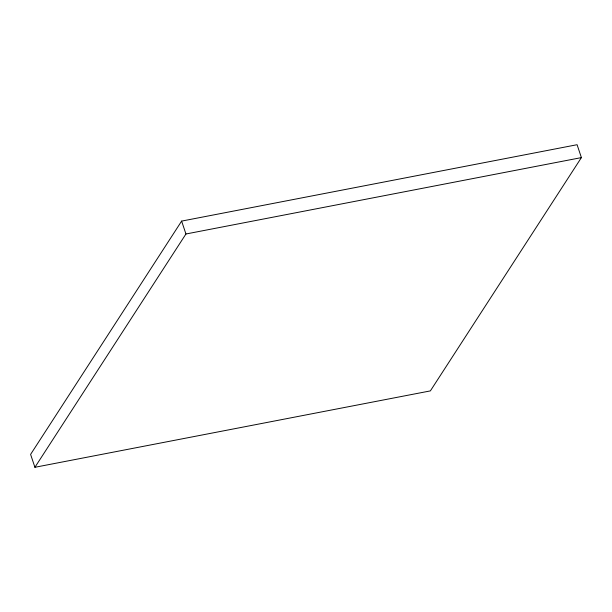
<?xml version="1.0" encoding="UTF-8"?>
<svg xmlns="http://www.w3.org/2000/svg" width="612" height="612" viewBox="0 0 612 612"><rect width="100%" height="100%" fill="white"/><g stroke="black" fill="none" stroke-linecap="round" stroke-linejoin="round"><path stroke-width="0.92" d="M181.626 221.1L30.6 454.395L34.915 467.285L430.374 390.9L581.4 157.605L577.085 144.715L181.626 221.1L185.941 233.991L34.915 467.285M185.941 233.991L581.4 157.605"/></g></svg>
